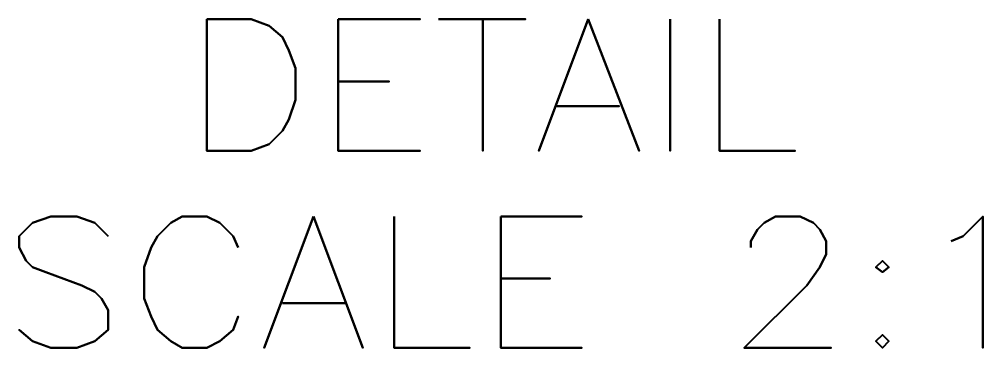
# Model space of a CAD drawing. Header units: millimetres. Extents: x 20 to 2064, y 18 to 2964.
# Drawn here: x 1475.4 to 1680.7, y 2025.7 to 2095.7 of the extents above; entities that cross this region are included whole.
import ezdxf

# ---------------------------------------------------------------- set-up
doc = ezdxf.new("R2010")
doc.units = ezdxf.units.MM
doc.header["$MEASUREMENT"] = 0
doc.layers.get('0').update_dxf_attribs({"linetype": 'CONTINUOUS'})

msp = doc.modelspace()

# ---------------------------------------------------------------- linework, layer by layer
at = {"color": 0, "linetype": 'Continuous', "lineweight": 40, "true_color": 0x000007}
for points in [[(1515.38, 2095.67), (1515.38, 2067.66)], [(1515.38, 2095.67), (1524.84, 2095.67)], [(1524.84, 2095.67), (1524.84, 2095.67)], [(1524.84, 2095.67), (1528.66, 2094.29)], [(1543.38, 2095.67), (1543.38, 2067.66)], [(1543.38, 2095.67), (1560.87, 2095.67)], [(1560.87, 2095.67), (1560.87, 2095.67)], [(1564.75, 2095.67), (1583.29, 2095.67)], [(1574.22, 2095.67), (1574.22, 2067.66)], [(1583.29, 2095.67), (1583.29, 2095.67)], [(1596.64, 2095.67), (1586.12, 2067.66)], [(1596.64, 2095.67), (1607.49, 2067.66)], [(1614.13, 2095.67), (1614.13, 2067.66)], [(1624.65, 2095.67), (1624.65, 2067.66)], [(1528.66, 2094.29), (1528.66, 2094.29)], [(1528.66, 2094.29), (1531.48, 2091.86)], [(1531.48, 2091.86), (1531.48, 2091.86)], [(1531.48, 2091.86), (1532.87, 2089.03)], [(1532.87, 2089.03), (1532.87, 2089.03)], [(1532.87, 2089.03), (1534.25, 2085.22)], [(1534.25, 2085.22), (1534.25, 2085.22)], [(1534.25, 2085.22), (1534.25, 2078.51)], [(1543.38, 2082.39), (1554.23, 2082.39)], [(1554.23, 2082.39), (1554.23, 2082.39)], [(1534.25, 2078.51), (1532.87, 2074.31)], [(1534.25, 2078.51), (1534.25, 2078.51)], [(1590, 2077.13), (1603.28, 2077.13)], [(1603.28, 2077.13), (1603.28, 2077.13)], [(1532.87, 2074.31), (1531.48, 2071.87)], [(1532.87, 2074.31), (1532.87, 2074.31)], [(1531.48, 2071.87), (1528.66, 2069.05)], [(1531.48, 2071.87), (1531.48, 2071.87)], [(1528.66, 2069.05), (1524.84, 2067.66)], [(1528.66, 2069.05), (1528.66, 2069.05)], [(1515.38, 2067.66), (1515.38, 2067.66)], [(1524.84, 2067.66), (1515.38, 2067.66)], [(1515.38, 2067.66), (1515.38, 2067.66)], [(1524.84, 2067.66), (1524.84, 2067.66)], [(1543.38, 2067.66), (1543.38, 2067.66)], [(1543.38, 2067.66), (1560.87, 2067.66)], [(1560.87, 2067.66), (1560.87, 2067.66)], [(1574.22, 2067.66), (1574.22, 2067.66)], [(1586.12, 2067.66), (1586.12, 2067.66)], [(1607.49, 2067.66), (1607.49, 2067.66)], [(1614.13, 2067.66), (1614.13, 2067.66)], [(1624.65, 2067.66), (1624.65, 2067.66)], [(1624.65, 2067.66), (1640.76, 2067.66)], [(1640.76, 2067.66), (1640.76, 2067.66)], [(1482.11, 2053.66), (1478.23, 2052.28)], [(1487.7, 2053.66), (1482.11, 2053.66)], [(1482.11, 2053.66), (1482.11, 2053.66)], [(1491.51, 2052.28), (1487.7, 2053.66)], [(1487.7, 2053.66), (1487.7, 2053.66)], [(1510.12, 2053.66), (1507.68, 2052.28)], [(1515.38, 2053.66), (1510.12, 2053.66)], [(1510.12, 2053.66), (1510.12, 2053.66)], [(1518.14, 2052.28), (1515.38, 2053.66)], [(1515.38, 2053.66), (1515.38, 2053.66)], [(1538.12, 2053.66), (1527.61, 2025.65)], [(1538.12, 2053.66), (1548.64, 2025.65)], [(1555.29, 2053.66), (1555.29, 2025.65)], [(1578.03, 2053.66), (1578.03, 2025.65)], [(1578.03, 2053.66), (1595.26, 2053.66)], [(1595.26, 2053.66), (1595.26, 2053.66)], [(1634.12, 2052.28), (1636.55, 2053.66)], [(1636.55, 2053.66), (1636.55, 2053.66)], [(1636.55, 2053.66), (1641.81, 2053.66)], [(1641.81, 2053.66), (1641.81, 2053.66)], [(1641.81, 2053.66), (1644.64, 2052.28)], [(1676.53, 2049.45), (1680.73, 2053.66)], [(1680.73, 2053.66), (1680.73, 2053.66)], [(1680.73, 2053.66), (1680.73, 2025.65)], [(1478.23, 2052.28), (1475.4, 2049.45)], [(1478.23, 2052.28), (1478.23, 2052.28)], [(1494.34, 2049.45), (1491.51, 2052.28)], [(1491.51, 2052.28), (1491.51, 2052.28)], [(1507.68, 2052.28), (1504.86, 2049.45)], [(1507.68, 2052.28), (1507.68, 2052.28)], [(1520.96, 2049.45), (1518.14, 2052.28)], [(1518.14, 2052.28), (1518.14, 2052.28)], [(1632.74, 2050.83), (1634.12, 2052.28)], [(1634.12, 2052.28), (1634.12, 2052.28)], [(1644.64, 2052.28), (1644.64, 2052.28)], [(1644.64, 2052.28), (1646.02, 2050.83)], [(1475.4, 2049.45), (1475.4, 2049.45)], [(1475.4, 2049.45), (1475.4, 2047.02)], [(1504.86, 2049.45), (1503.48, 2047.02)], [(1504.86, 2049.45), (1504.86, 2049.45)], [(1522.02, 2047.02), (1520.96, 2049.45)], [(1520.96, 2049.45), (1520.96, 2049.45)], [(1631.29, 2048.4), (1632.74, 2050.83)], [(1632.74, 2050.83), (1632.74, 2050.83)], [(1646.02, 2050.83), (1646.02, 2050.83)], [(1646.02, 2050.83), (1647.4, 2048.4)], [(1674.03, 2048.4), (1676.53, 2049.45)], [(1676.53, 2049.45), (1676.53, 2049.45)], [(1631.29, 2047.02), (1631.29, 2048.4)], [(1631.29, 2048.4), (1631.29, 2048.4)], [(1647.4, 2048.4), (1647.4, 2048.4)], [(1647.4, 2048.4), (1647.4, 2045.57)], [(1475.4, 2047.02), (1475.4, 2047.02)], [(1475.4, 2047.02), (1476.85, 2044.19)], [(1503.48, 2047.02), (1502.03, 2042.81)], [(1503.48, 2047.02), (1503.48, 2047.02)], [(1647.4, 2045.57), (1646.02, 2042.81)], [(1647.4, 2045.57), (1647.4, 2045.57)], [(1476.85, 2044.19), (1476.85, 2044.19)], [(1476.85, 2044.19), (1478.23, 2042.81)], [(1659.37, 2044.19), (1657.92, 2042.81)], [(1660.75, 2042.81), (1659.37, 2044.19)], [(1659.37, 2044.19), (1659.37, 2044.19)], [(1478.23, 2042.81), (1478.23, 2042.81)], [(1478.23, 2042.81), (1481.06, 2041.76)], [(1481.06, 2041.76), (1481.06, 2041.76)], [(1481.06, 2041.76), (1488.75, 2038.93)], [(1502.03, 2042.81), (1502.03, 2042.81)], [(1502.03, 2042.81), (1502.03, 2036.17)], [(1646.02, 2042.81), (1643.26, 2038.93)], [(1646.02, 2042.81), (1646.02, 2042.81)], [(1657.92, 2042.81), (1657.92, 2042.81)], [(1657.92, 2042.81), (1659.37, 2041.76)], [(1659.37, 2041.76), (1660.75, 2042.81)], [(1659.37, 2041.76), (1659.37, 2041.76)], [(1660.75, 2042.81), (1660.75, 2042.81)], [(1578.03, 2040.38), (1588.55, 2040.38)], [(1588.55, 2040.38), (1588.55, 2040.38)], [(1488.75, 2038.93), (1488.75, 2038.93)], [(1488.75, 2038.93), (1491.51, 2037.55)], [(1491.51, 2037.55), (1491.51, 2037.55)], [(1491.51, 2037.55), (1492.96, 2036.17)], [(1643.26, 2038.93), (1629.91, 2025.65)], [(1643.26, 2038.93), (1643.26, 2038.93)], [(1492.96, 2036.17), (1492.96, 2036.17)], [(1492.96, 2036.17), (1494.34, 2033.67)], [(1502.03, 2036.17), (1502.03, 2036.17)], [(1502.03, 2036.17), (1503.48, 2032.29)], [(1531.48, 2035.12), (1544.77, 2035.12)], [(1544.77, 2035.12), (1544.77, 2035.12)], [(1494.34, 2033.67), (1494.34, 2033.67)], [(1494.34, 2033.67), (1494.34, 2029.46)], [(1503.48, 2032.29), (1503.48, 2032.29)], [(1503.48, 2032.29), (1504.86, 2029.46)], [(1520.96, 2029.46), (1522.02, 2032.29)], [(1522.02, 2032.29), (1522.02, 2032.29)], [(1478.23, 2027.03), (1475.4, 2029.46)], [(1475.4, 2029.46), (1475.4, 2029.46)], [(1494.34, 2029.46), (1491.51, 2027.03)], [(1494.34, 2029.46), (1494.34, 2029.46)], [(1504.86, 2029.46), (1504.86, 2029.46)], [(1504.86, 2029.46), (1507.68, 2027.03)], [(1518.14, 2027.03), (1520.96, 2029.46)], [(1520.96, 2029.46), (1520.96, 2029.46)], [(1482.11, 2025.65), (1478.23, 2027.03)], [(1478.23, 2027.03), (1478.23, 2027.03)], [(1491.51, 2027.03), (1487.7, 2025.65)], [(1491.51, 2027.03), (1491.51, 2027.03)], [(1507.68, 2027.03), (1507.68, 2027.03)], [(1507.68, 2027.03), (1510.12, 2025.65)], [(1515.38, 2025.65), (1518.14, 2027.03)], [(1518.14, 2027.03), (1518.14, 2027.03)], [(1659.37, 2028.41), (1657.92, 2027.03)], [(1657.92, 2027.03), (1657.92, 2027.03)], [(1657.92, 2027.03), (1659.37, 2025.65)], [(1660.75, 2027.03), (1659.37, 2028.41)], [(1659.37, 2028.41), (1659.37, 2028.41)], [(1659.37, 2025.65), (1660.75, 2027.03)], [(1660.75, 2027.03), (1660.75, 2027.03)], [(1487.7, 2025.65), (1482.11, 2025.65)], [(1482.11, 2025.65), (1482.11, 2025.65)], [(1487.7, 2025.65), (1487.7, 2025.65)], [(1510.12, 2025.65), (1510.12, 2025.65)], [(1510.12, 2025.65), (1515.38, 2025.65)], [(1515.38, 2025.65), (1515.38, 2025.65)], [(1527.61, 2025.65), (1527.61, 2025.65)], [(1548.64, 2025.65), (1548.64, 2025.65)], [(1555.29, 2025.65), (1555.29, 2025.65)], [(1555.29, 2025.65), (1571.39, 2025.65)], [(1571.39, 2025.65), (1571.39, 2025.65)], [(1578.03, 2025.65), (1578.03, 2025.65)], [(1578.03, 2025.65), (1595.26, 2025.65)], [(1595.26, 2025.65), (1595.26, 2025.65)], [(1629.91, 2025.65), (1629.91, 2025.65)], [(1629.91, 2025.65), (1648.45, 2025.65)], [(1648.45, 2025.65), (1648.45, 2025.65)], [(1659.37, 2025.65), (1659.37, 2025.65)], [(1680.73, 2025.65), (1680.73, 2025.65)]]:
    msp.add_lwpolyline(points, close=True, dxfattribs=at)

doc.saveas('drawing.dxf')
